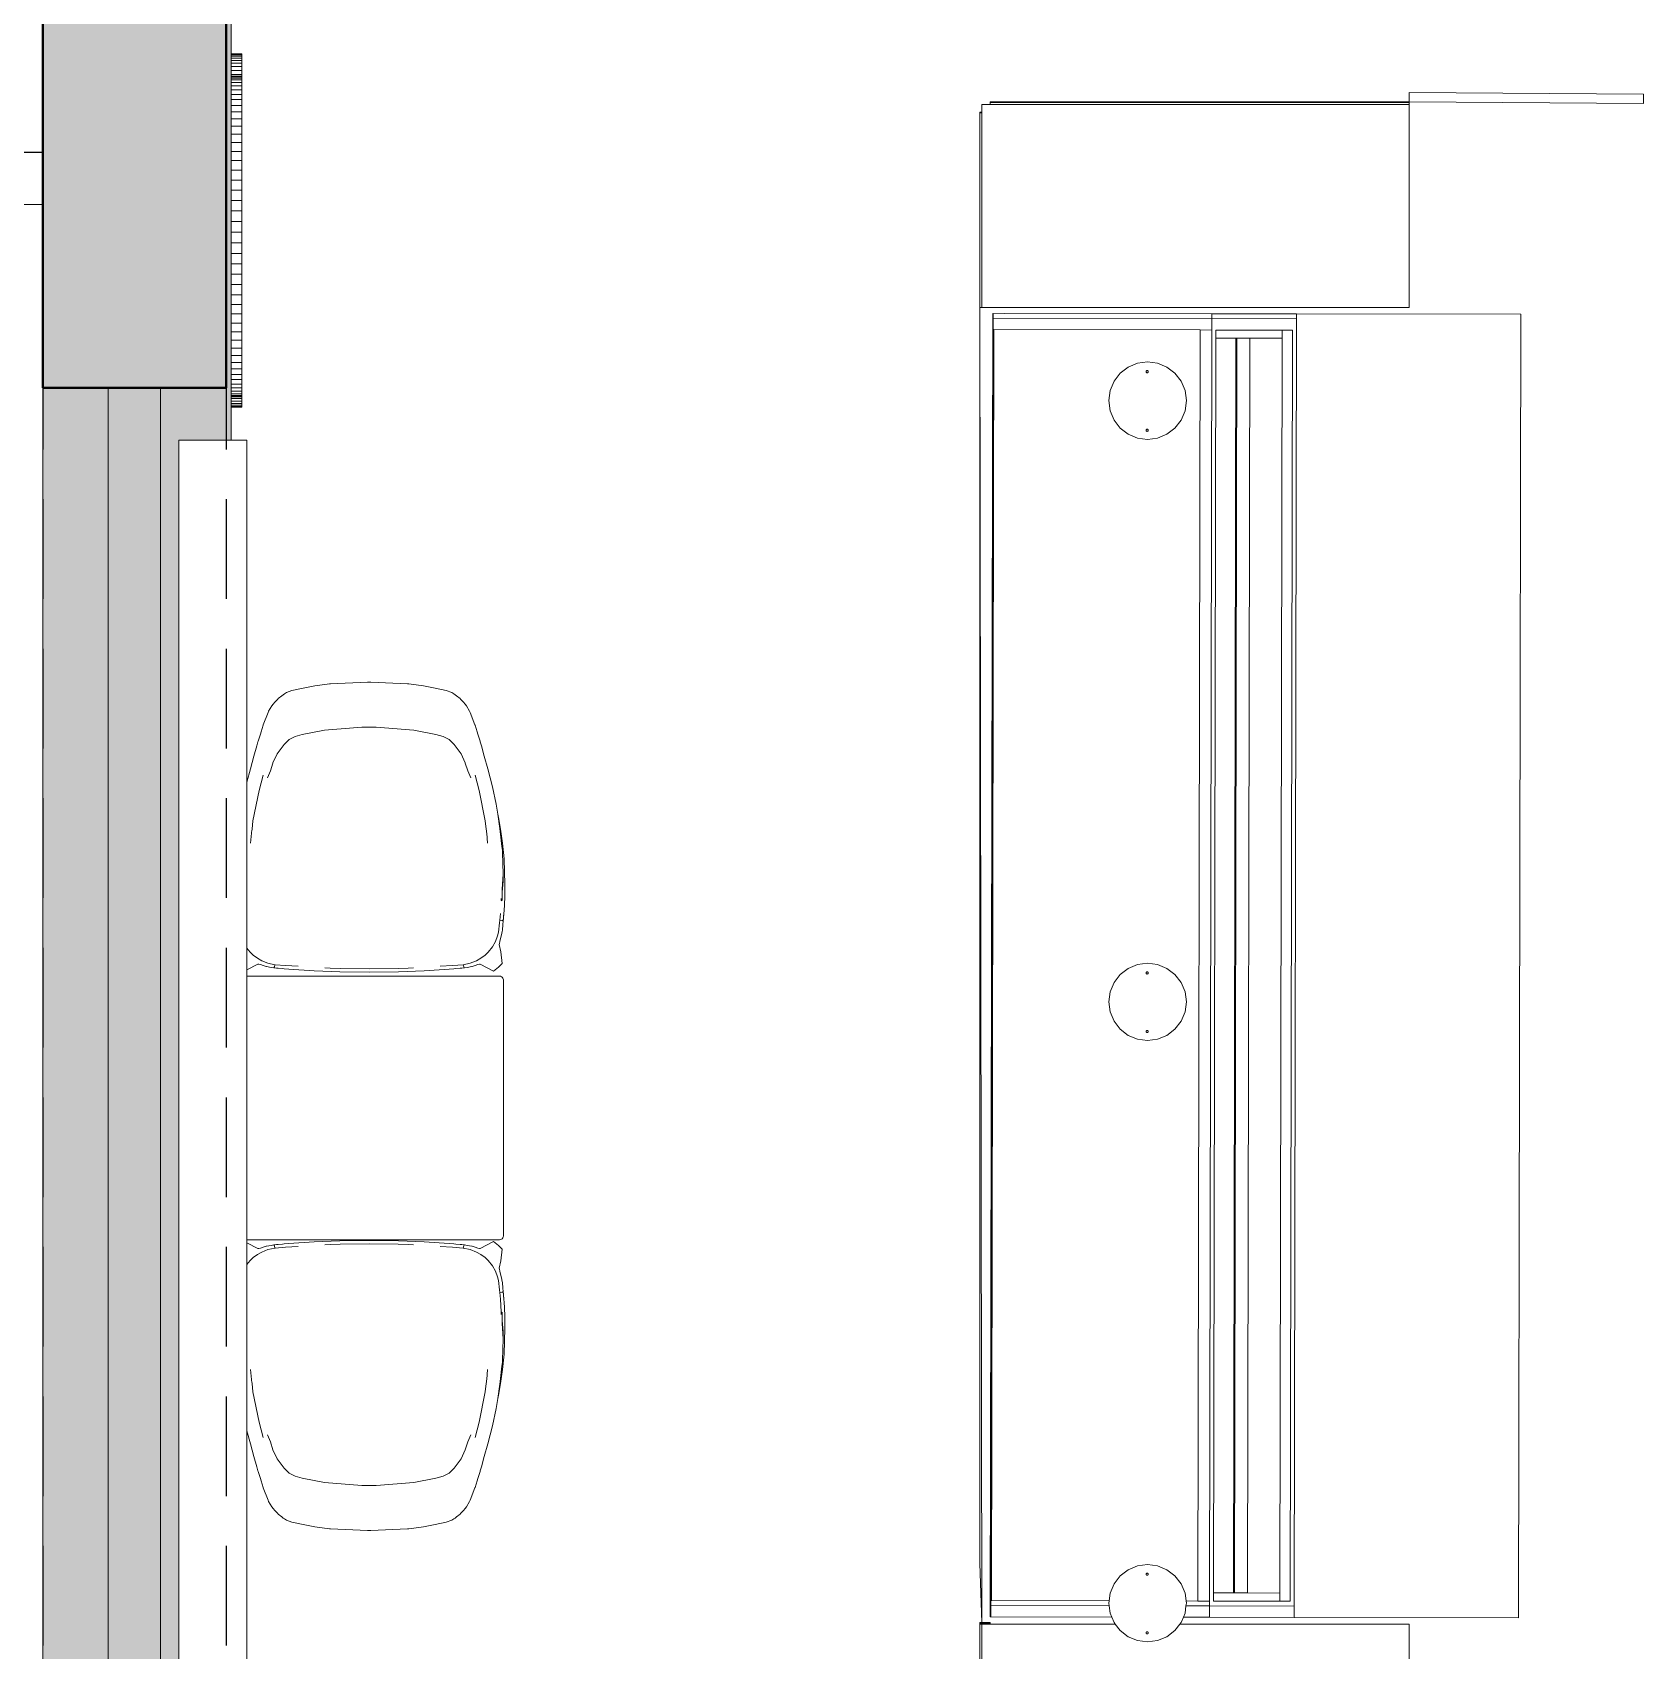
# Model space of a CAD drawing. Header units: millimetres. Extents: x 567392 to 582402, y 4512800 to 4518063.
# Drawn here: x 575201.7 to 575509.5, y 4513585.2 to 4513894.4 of the extents above; entities that cross this region are included whole.
import ezdxf

# ---------------------------------------------------------------- set-up
doc = ezdxf.new("R2010")
doc.units = ezdxf.units.MM
doc.linetypes.add('DASHED2', pattern=[9.525, 6.35, -3.175])
for name, color, linetype, lineweight in [('1A_GOR_04', 163, 'Continuous', 9), ('A-STRC-01', 2, 'Continuous', 40), ('a_8', 8, 'Continuous', 0)]:
    doc.layers.add(name, color=color, linetype=linetype, lineweight=lineweight)
doc.layers.add('a_p1_d', color=1, linetype='DASHED2')
doc.layers.add('seramik', color=251, linetype='Continuous')

# ---------------------------------------------------------------- blocks, each defined once
blk = doc.blocks.new('A$C4A613EE6')
h = blk.add_hatch(color=256)
h.dxf.hatch_style = 1
h.paths.add_polyline_path([(2860, -4210), (12300, -4210), (12300, -3850), (12000, -3850), (12000, -3950), (7000, -3950), (7000, -3850), (6180, -3850), (6180, -4150), (2860, -4150)])
for p, q in [((6339, -1151.9), (6335.6, -1599.9)), ((6357, -1152.1), (6339, -1151.9)), ((6357, -1152.1), (6353.6, -1600)), ((6759.6, -1386.5), (6758.8, -1815.1)), ((9250.7, -1391.1), (6759.6, -1386.5)), ((9249.9, -1819.7), (9250.7, -1391.1)), ((6353.6, -1600), (6335.6, -1599.9)), ((6353.6, -2400), (6353.6, -1600)), ((6353.9, -1600), (6353.6, -1600)), ((6353.9, -2400), (6353.9, -1600)), ((6354.2, -1600), (6353.9, -1600)), ((6354.2, -2400), (6354.2, -1600)), ((6354.5, -1600), (6354.2, -1600)), ((6354.5, -2400), (6354.5, -1600)), ((6354.7, -1600), (6354.5, -1600)), ((6354.7, -2400), (6354.7, -1600)), ((6358.7, -1600), (6354.7, -1600)), ((6358.7, -2400), (6358.7, -1600)), ((6746.7, -1600), (6358.7, -1600)), ((6746.7, -1600), (6746.7, -2416.1)), ((9262.7, -1600), (9262.7, -2037.7)), ((11554.7, -1600), (9262.7, -1600)), ((6758.5, -1976.9), (6758.8, -1815.1)), ((6758.8, -1815.1), (6768.2, -1815.1)), ((6767.9, -1976.9), (6768.2, -1815.1)), ((6768.2, -1815.1), (9228.2, -1819.6)), ((6789.9, -1822.7), (9218.8, -1827.2)), ((6789.9, -1822.7), (6789.9, -1842.2)), ((9227.9, -1981.5), (9228.2, -1819.6)), ((9228.2, -1819.6), (9249.9, -1819.7)), ((9249.6, -1981.5), (9249.9, -1819.7)), ((6757.8, -2372.2), (6758.8, -1837.5)), ((6789.7, -1969.4), (6789.9, -1842.2)), ((6789.9, -1842.2), (6805.5, -1842.2)), ((6805.4, -1904.4), (6805.5, -1842.2)), ((6805.5, -1842.2), (9203.2, -1846.6)), ((9203.2, -1846.6), (9203.1, -1908.9)), ((9203.2, -1846.6), (9218.8, -1846.6)), ((9218.8, -1846.6), (9218.5, -1973.9)), ((9218.8, -1827.2), (9218.8, -1846.6)), ((6805.3, -1928.8), (6805.4, -1904.4)), ((6805.4, -1904.4), (9203.1, -1908.9)), ((9203.1, -1908.9), (9203.1, -1933.3)), ((6805.3, -1931), (6805.2, -1969.4)), ((6805.3, -1928.8), (6805.3, -1931)), ((9203.1, -1933.3), (6805.3, -1928.8)), ((9203.1, -1935.4), (6805.3, -1931)), ((9203, -1973.9), (9203.1, -1935.4)), ((9203.1, -1933.3), (9203.1, -1935.4)), ((6757.8, -2394.5), (6758.5, -1976.9)), ((6758.5, -1976.9), (6767.9, -1976.9)), ((6767.1, -2394.5), (6767.9, -1976.9)), ((6767.9, -1976.9), (6789.7, -1977)), ((6789.7, -1977), (6789.6, -1998.8)), ((6805.2, -1969.4), (6789.7, -1969.4)), ((6789.7, -1977), (9218.5, -1981.5)), ((9203, -1973.9), (6805.2, -1969.4)), ((9218.5, -1973.9), (9203, -1973.9)), ((6789.6, -1998.8), (6788.9, -2393.2)), ((9218.5, -2003.3), (6789.6, -1998.8)), ((9218.5, -2003.3), (9218.4, -2026.1)), ((9218.5, -1981.5), (9218.5, -2003.3)), ((9218.5, -1981.5), (9227.9, -1981.5)), ((9227.9, -1981.5), (9227.8, -2026.2)), ((9227.9, -1981.5), (9249.6, -1981.5)), ((9249.6, -2031.2), (9249.6, -1981.5)), ((6887.6, -2035.4), (6872.3, -2047.2)), ((6905.5, -2028), (6887.6, -2035.4)), ((6924.6, -2025.5), (6905.5, -2028)), ((6943.8, -2028), (6924.6, -2025.5)), ((6961.6, -2035.4), (6943.8, -2028)), ((6977, -2047.2), (6961.6, -2035.4)), ((8036.6, -2035.4), (8021.3, -2047.2)), ((8054.5, -2028), (8036.6, -2035.4)), ((8073.6, -2025.5), (8054.5, -2028)), ((8092.8, -2028), (8073.6, -2025.5)), ((8110.6, -2035.4), (8092.8, -2028)), ((8126, -2047.2), (8110.6, -2035.4)), ((9185.6, -2035.4), (9170.3, -2047.2)), ((9203.5, -2028), (9185.6, -2035.4)), ((9218.4, -2026.1), (9203.5, -2028)), ((9222.6, -2025.5), (9218.4, -2026.1)), ((9227.8, -2026.2), (9222.6, -2025.5)), ((9241.8, -2028), (9227.8, -2026.2)), ((9249.6, -2031.2), (9241.8, -2028)), ((9259.6, -2035.4), (9249.6, -2031.2)), ((9262.7, -2037.7), (9259.6, -2035.4)), ((9275, -2047.2), (9262.7, -2037.7)), ((6860.6, -2062.5), (6853.2, -2080.4)), ((6872.3, -2047.2), (6860.6, -2062.5)), ((6988.7, -2062.5), (6977, -2047.2)), ((6996.1, -2080.4), (6988.7, -2062.5)), ((8009.6, -2062.5), (8002.2, -2080.4)), ((8021.3, -2047.2), (8009.6, -2062.5)), ((8137.7, -2062.5), (8126, -2047.2)), ((8145.1, -2080.4), (8137.7, -2062.5)), ((9158.6, -2062.5), (9151.2, -2080.4)), ((9170.3, -2047.2), (9158.6, -2062.5)), ((9286.7, -2062.5), (9275, -2047.2)), ((9294.1, -2080.4), (9286.7, -2062.5)), ((6853.2, -2080.4), (6850.6, -2099.5)), ((6850.6, -2099.5), (6853.2, -2118.7)), ((6867.3, -2099.8), (6867.5, -2099.3)), ((6867.3, -2100.3), (6867.3, -2099.8)), ((6867.3, -2100.8), (6867.3, -2100.3)), ((6867.5, -2101.3), (6867.3, -2100.8)), ((6867.5, -2099.3), (6867.9, -2098.9)), ((6867.9, -2101.7), (6867.5, -2101.3)), ((6867.9, -2098.9), (6868.3, -2098.6)), ((6868.3, -2102), (6867.9, -2101.7)), ((6868.3, -2098.6), (6868.7, -2098.4)), ((6868.7, -2102.2), (6868.3, -2102)), ((6868.7, -2098.4), (6869.3, -2098.3)), ((6869.3, -2102.3), (6868.7, -2102.2)), ((6869.3, -2098.3), (6869.8, -2098.4)), ((6869.8, -2102.2), (6869.3, -2102.3)), ((6869.8, -2098.4), (6870.3, -2098.6)), ((6870.3, -2102), (6869.8, -2102.2)), ((6870.3, -2098.6), (6870.7, -2098.9)), ((6870.7, -2101.7), (6870.3, -2102)), ((6870.7, -2098.9), (6871, -2099.3)), ((6871, -2101.3), (6870.7, -2101.7)), ((6871, -2099.3), (6871.2, -2099.8)), ((6871.2, -2100.8), (6871, -2101.3)), ((6871.2, -2099.8), (6871.3, -2100.3)), ((6871.3, -2100.3), (6871.2, -2100.8)), ((6979.3, -2099.8), (6979.5, -2099.3)), ((6979.3, -2100.3), (6979.3, -2099.8)), ((6979.3, -2100.8), (6979.3, -2100.3)), ((6979.5, -2101.3), (6979.3, -2100.8)), ((6979.5, -2099.3), (6979.9, -2098.9)), ((6979.9, -2101.7), (6979.5, -2101.3)), ((6979.9, -2098.9), (6980.3, -2098.6)), ((6980.3, -2102), (6979.9, -2101.7)), ((6980.3, -2098.6), (6980.7, -2098.4)), ((6980.7, -2102.2), (6980.3, -2102)), ((6980.7, -2098.4), (6981.3, -2098.3)), ((6981.3, -2102.3), (6980.7, -2102.2)), ((6981.3, -2098.3), (6981.8, -2098.4)), ((6981.8, -2102.2), (6981.3, -2102.3)), ((6981.8, -2098.4), (6982.3, -2098.6)), ((6982.3, -2102), (6981.8, -2102.2)), ((6982.3, -2098.6), (6982.7, -2098.9)), ((6982.7, -2101.7), (6982.3, -2102)), ((6982.7, -2098.9), (6983, -2099.3)), ((6983, -2101.3), (6982.7, -2101.7)), ((6983, -2099.3), (6983.2, -2099.8)), ((6983.2, -2100.8), (6983, -2101.3)), ((6983.2, -2099.8), (6983.3, -2100.3)), ((6983.3, -2100.3), (6983.2, -2100.8)), ((6998.6, -2099.5), (6996.1, -2080.4)), ((6996.1, -2118.7), (6998.6, -2099.5)), ((8002.2, -2080.4), (7999.6, -2099.5)), ((7999.6, -2099.5), (8002.2, -2118.7)), ((8016.3, -2099.8), (8016.5, -2099.3)), ((8016.3, -2100.3), (8016.3, -2099.8)), ((8016.3, -2100.8), (8016.3, -2100.3)), ((8016.5, -2101.3), (8016.3, -2100.8)), ((8016.5, -2099.3), (8016.9, -2098.9)), ((8016.9, -2101.7), (8016.5, -2101.3)), ((8016.9, -2098.9), (8017.3, -2098.6)), ((8017.3, -2102), (8016.9, -2101.7)), ((8017.3, -2098.6), (8017.7, -2098.4)), ((8017.7, -2102.2), (8017.3, -2102)), ((8017.7, -2098.4), (8018.3, -2098.3)), ((8018.3, -2102.3), (8017.7, -2102.2)), ((8018.3, -2098.3), (8018.8, -2098.4)), ((8018.8, -2102.2), (8018.3, -2102.3)), ((8018.8, -2098.4), (8019.3, -2098.6)), ((8019.3, -2102), (8018.8, -2102.2)), ((8019.3, -2098.6), (8019.7, -2098.9)), ((8019.7, -2101.7), (8019.3, -2102)), ((8019.7, -2098.9), (8020, -2099.3)), ((8020, -2101.3), (8019.7, -2101.7)), ((8020, -2099.3), (8020.2, -2099.8)), ((8020.2, -2100.8), (8020, -2101.3)), ((8020.2, -2099.8), (8020.3, -2100.3)), ((8020.3, -2100.3), (8020.2, -2100.8)), ((8128.3, -2099.8), (8128.5, -2099.3)), ((8128.3, -2100.3), (8128.3, -2099.8)), ((8128.3, -2100.8), (8128.3, -2100.3)), ((8128.5, -2101.3), (8128.3, -2100.8)), ((8128.5, -2099.3), (8128.9, -2098.9)), ((8128.9, -2101.7), (8128.5, -2101.3)), ((8128.9, -2098.9), (8129.3, -2098.6)), ((8129.3, -2102), (8128.9, -2101.7)), ((8129.3, -2098.6), (8129.7, -2098.4)), ((8129.7, -2102.2), (8129.3, -2102)), ((8129.7, -2098.4), (8130.3, -2098.3)), ((8130.3, -2102.3), (8129.7, -2102.2)), ((8130.3, -2098.3), (8130.8, -2098.4)), ((8130.8, -2102.2), (8130.3, -2102.3)), ((8130.8, -2098.4), (8131.3, -2098.6)), ((8131.3, -2102), (8130.8, -2102.2)), ((8131.3, -2098.6), (8131.7, -2098.9)), ((8131.7, -2101.7), (8131.3, -2102)), ((8131.7, -2098.9), (8132, -2099.3)), ((8132, -2101.3), (8131.7, -2101.7)), ((8132, -2099.3), (8132.2, -2099.8)), ((8132.2, -2100.8), (8132, -2101.3)), ((8132.2, -2099.8), (8132.3, -2100.3)), ((8132.3, -2100.3), (8132.2, -2100.8)), ((8147.6, -2099.5), (8145.1, -2080.4)), ((8145.1, -2118.7), (8147.6, -2099.5)), ((9151.2, -2080.4), (9148.6, -2099.5)), ((9148.6, -2099.5), (9151.2, -2118.7)), ((9165.3, -2099.8), (9165.5, -2099.3)), ((9165.3, -2100.3), (9165.3, -2099.8)), ((9165.3, -2100.8), (9165.3, -2100.3)), ((9165.5, -2101.3), (9165.3, -2100.8)), ((9165.5, -2099.3), (9165.9, -2098.9)), ((9165.9, -2101.7), (9165.5, -2101.3)), ((9165.9, -2098.9), (9166.3, -2098.6)), ((9166.3, -2102), (9165.9, -2101.7)), ((9166.3, -2098.6), (9166.7, -2098.4)), ((9166.7, -2102.2), (9166.3, -2102)), ((9166.7, -2098.4), (9167.3, -2098.3)), ((9167.3, -2102.3), (9166.7, -2102.2)), ((9167.3, -2098.3), (9167.8, -2098.4)), ((9167.8, -2102.2), (9167.3, -2102.3)), ((9167.8, -2098.4), (9168.3, -2098.6)), ((9168.3, -2102), (9167.8, -2102.2)), ((9168.3, -2098.6), (9168.7, -2098.9)), ((9168.7, -2101.7), (9168.3, -2102)), ((9168.7, -2098.9), (9169, -2099.3)), ((9169, -2101.3), (9168.7, -2101.7)), ((9169, -2099.3), (9169.2, -2099.8)), ((9169.2, -2100.8), (9169, -2101.3)), ((9169.2, -2099.8), (9169.3, -2100.3)), ((9169.3, -2100.3), (9169.2, -2100.8)), ((9277.3, -2099.8), (9277.5, -2099.3)), ((9277.3, -2100.3), (9277.3, -2099.8)), ((9277.3, -2100.8), (9277.3, -2100.3)), ((9277.5, -2101.3), (9277.3, -2100.8)), ((9277.5, -2099.3), (9277.9, -2098.9)), ((9277.9, -2101.7), (9277.5, -2101.3)), ((9277.9, -2098.9), (9278.3, -2098.6)), ((9278.3, -2102), (9277.9, -2101.7)), ((9278.3, -2098.6), (9278.7, -2098.4)), ((9278.7, -2102.2), (9278.3, -2102)), ((9278.7, -2098.4), (9279.3, -2098.3)), ((9279.3, -2102.3), (9278.7, -2102.2)), ((9279.3, -2098.3), (9279.8, -2098.4)), ((9279.8, -2102.2), (9279.3, -2102.3)), ((9279.8, -2098.4), (9280.3, -2098.6)), ((9280.3, -2102), (9279.8, -2102.2)), ((9280.3, -2098.6), (9280.7, -2098.9)), ((9280.7, -2101.7), (9280.3, -2102)), ((9280.7, -2098.9), (9281, -2099.3)), ((9281, -2101.3), (9280.7, -2101.7)), ((9281, -2099.3), (9281.2, -2099.8)), ((9281.2, -2100.8), (9281, -2101.3)), ((9281.2, -2099.8), (9281.3, -2100.3)), ((9281.3, -2100.3), (9281.2, -2100.8)), ((9296.6, -2099.5), (9294.1, -2080.4)), ((9294.1, -2118.7), (9296.6, -2099.5)), ((6853.2, -2118.7), (6860.6, -2136.5)), ((6988.7, -2136.5), (6996.1, -2118.7)), ((8002.2, -2118.7), (8009.6, -2136.5)), ((8137.7, -2136.5), (8145.1, -2118.7)), ((9151.2, -2118.7), (9158.6, -2136.5)), ((9286.7, -2136.5), (9294.1, -2118.7)), ((6860.6, -2136.5), (6872.3, -2151.8)), ((6872.3, -2151.8), (6887.6, -2163.6)), ((6887.6, -2163.6), (6905.5, -2171)), ((6943.8, -2171), (6961.6, -2163.6)), ((6961.6, -2163.6), (6977, -2151.8)), ((6977, -2151.8), (6988.7, -2136.5)), ((8009.6, -2136.5), (8021.3, -2151.8)), ((8021.3, -2151.8), (8036.6, -2163.6)), ((8036.6, -2163.6), (8054.5, -2171)), ((8092.8, -2171), (8110.6, -2163.6)), ((8110.6, -2163.6), (8126, -2151.8)), ((8126, -2151.8), (8137.7, -2136.5)), ((9158.6, -2136.5), (9170.3, -2151.8)), ((9170.3, -2151.8), (9185.6, -2163.6)), ((9185.6, -2163.6), (9203.5, -2171)), ((9249.3, -2167.9), (9259.6, -2163.6)), ((9259.6, -2163.6), (9262.7, -2161.3)), ((9262.7, -2161.3), (9275, -2151.8)), ((9262.7, -2161.3), (9262.7, -2400)), ((9275, -2151.8), (9286.7, -2136.5)), ((6905.5, -2171), (6924.6, -2173.5)), ((6924.6, -2173.5), (6943.8, -2171)), ((8054.5, -2171), (8073.6, -2173.5)), ((8073.6, -2173.5), (8092.8, -2171)), ((9203.5, -2171), (9218.2, -2172.9)), ((9218.2, -2172.9), (9217.8, -2397.7)), ((9218.2, -2172.9), (9222.6, -2173.5)), ((9222.6, -2173.5), (9227.5, -2172.9)), ((9227.1, -2399.1), (9227.5, -2172.9)), ((9227.5, -2172.9), (9241.8, -2171)), ((9241.8, -2171), (9249.3, -2167.9)), ((9249.3, -2167.9), (9248.9, -2399.1)), ((6353.9, -2400), (6353.6, -2400)), ((6354.2, -2400), (6353.9, -2400)), ((6354.5, -2400), (6354.2, -2400)), ((6354.7, -2400), (6354.5, -2400)), ((6358.7, -2400), (6354.7, -2400)), ((6358.7, -2400), (6358.7, -2416.1)), ((6757.8, -2394.5), (6757.8, -2395.4)), ((6757.8, -2394.5), (6767.1, -2394.5)), ((6757.8, -2395.4), (9248.9, -2400)), ((6767.1, -2394.5), (6788.9, -2394.6)), ((9217.8, -2397.7), (6788.9, -2393.2)), ((6788.9, -2393.2), (6788.9, -2394.6)), ((6788.9, -2394.6), (9217.8, -2399.1)), ((9217.8, -2397.7), (9217.8, -2399.1)), ((9217.8, -2399.1), (9227.1, -2399.1)), ((9227.1, -2399.1), (9248.9, -2399.1)), ((9248.9, -2400), (9248.9, -2399.1)), ((9259.7, -2400), (9259.7, -2416.1)), ((9260.5, -2400), (9259.7, -2400)), ((9260.5, -2400), (9260.5, -2416.1)), ((9261.2, -2400), (9260.5, -2400)), ((9261.2, -2400), (9261.2, -2416.1)), ((9261.9, -2400), (9261.2, -2400)), ((9262.7, -2400), (9261.9, -2400)), ((9261.9, -2400), (9261.9, -2416.1)), ((9262.7, -2400), (9262.7, -2416.1)), ((6358.7, -2416.1), (6373.6, -2416.1)), ((6373.6, -2416.1), (6373.6, -2420)), ((6373.6, -2416.1), (6373.9, -2416.1)), ((6373.9, -2420), (6373.6, -2420)), ((6373.9, -2416.1), (6373.9, -2420)), ((6373.9, -2416.1), (6374.2, -2416.1)), ((6374.2, -2420), (6373.9, -2420)), ((6374.2, -2416.1), (6374.2, -2420)), ((6374.2, -2416.1), (6374.5, -2416.1)), ((6374.5, -2420), (6374.2, -2420)), ((6374.5, -2416.1), (6374.5, -2420)), ((6374.5, -2416.1), (6374.7, -2416.1)), ((6374.7, -2420), (6374.5, -2420)), ((6374.7, -2416.1), (6374.7, -2420)), ((6374.7, -2416.1), (6746.7, -2416.1)), ((6746.7, -2420), (6374.7, -2420)), ((6746.7, -2420), (9259.7, -2416.1)), ((6746.7, -2416.1), (6746.7, -2420)), ((9146.7, -2420), (6746.7, -2420)), ((9259.7, -2416.2), (9146.7, -2420)), ((9260.5, -2416.1), (9259.7, -2416.1)), ((9259.7, -2416.2), (9260.5, -2416.1)), ((9259.7, -2416.2), (9259.7, -2420)), ((9260.5, -2420), (9259.7, -2420)), ((9260.5, -2416.1), (9260.5, -2420)), ((9261.2, -2416.1), (9260.5, -2416.1)), ((9260.5, -2416.1), (9261.2, -2416.1)), ((9261.2, -2420), (9260.5, -2420)), ((9261.2, -2416.1), (9261.2, -2420)), ((9261.9, -2416.1), (9261.2, -2416.1)), ((9261.2, -2416.1), (9261.9, -2416.1)), ((9261.9, -2420), (9261.2, -2420)), ((9261.9, -2416.1), (9261.9, -2420)), ((9262.7, -2416.1), (9261.9, -2416.1)), ((9262.7, -2420), (9261.9, -2420)), ((9262.7, -2416.1), (11686, -2416.1)), ((9262.7, -2416.1), (9262.7, -2420)), ((9262.7, -2420), (11686, -2420)), ((7742.1, -3336.9), (7715.1, -3341)), ((7724.4, -3339.1), (7715.1, -3341)), ((7743.6, -3335.7), (7724.4, -3339.1)), ((7747.7, -3336.2), (7742.1, -3336.9)), ((7770.4, -3331.9), (7743.6, -3335.7)), ((7758.7, -3334.9), (7747.7, -3336.2)), ((7770.7, -3333.6), (7758.7, -3334.9)), ((7799.9, -3329), (7770.4, -3331.9)), ((7776.7, -3332.9), (7770.7, -3333.6)), ((7784.2, -3332.2), (7776.7, -3332.9)), ((7784.2, -3332.2), (7788, -3331.9)), ((7788, -3331.9), (7829.2, -3330.8)), ((7849.1, -3327.3), (7799.9, -3329)), ((7829.2, -3330.8), (7858.3, -3332.3)), ((7829.2, -3330.8), (7842.8, -3330.8)), ((7864.1, -3332.3), (7842.8, -3330.8)), ((7873.7, -3327.6), (7849.1, -3327.3)), ((7858.3, -3332.3), (7879.5, -3332.6)), ((7879.5, -3332.6), (7864.1, -3332.3)), ((7900.4, -3329), (7873.7, -3327.6)), ((7875.7, -3334.4), (7879.6, -3334.5)), ((7880.6, -3334.5), (7879.5, -3332.6)), ((7879.6, -3334.5), (7879.8, -3334.5)), ((7903.1, -3329.2), (7900.4, -3329)), ((7903.1, -3329.2), (7914.1, -3330.1)), ((7919.1, -3330.6), (7903.1, -3329.2)), ((7917.5, -3337), (7904.9, -3335.8)), ((7914.1, -3330.1), (7919.2, -3330.5)), ((7918.1, -3332.3), (7917.5, -3337)), ((7922.4, -3337.4), (7917.5, -3337)), ((7919.1, -3330.6), (7918.1, -3332.3)), ((7919.2, -3330.5), (7925.7, -3331.2)), ((7940.4, -3339.6), (7922.4, -3337.4)), ((7925.7, -3331.2), (7936.5, -3332.2)), ((7936.5, -3332.2), (7938.8, -3332.4)), ((7938.8, -3332.4), (7945.7, -3333.5)), ((7947.2, -3341.2), (7940.4, -3339.6)), ((7945.7, -3333.5), (7945.7, -3333.6)), ((7945.7, -3333.6), (7952.7, -3335.6)), ((7952.7, -3335.6), (7958.1, -3337)), ((7962, -3337.8), (7958.1, -3337)), ((7964, -3338), (7962, -3337.8)), ((7978, -3335.3), (7964, -3338)), ((8000.4, -3332.6), (7978, -3335.3)), ((8007.4, -3339.6), (8000.4, -3332.6)), ((8014.7, -3348.9), (8007.4, -3339.6)), ((8024.4, -3337.3), (8024.7, -3335.5)), ((8024.4, -3337.3), (8024.4, -3820)), ((8024.7, -3335.5), (8025.4, -3333.8)), ((8025.4, -3333.8), (8026.5, -3332.3)), ((8026.5, -3332.3), (8028, -3331.2)), ((8028, -3331.2), (8029.8, -3330.4)), ((8029.8, -3330.4), (8031.6, -3330.2)), ((8521, -3330.2), (8031.6, -3330.2)), ((8522.8, -3330.4), (8521, -3330.2)), ((8524.6, -3331.2), (8522.8, -3330.4)), ((8526.1, -3332.3), (8524.6, -3331.2)), ((8527.2, -3333.8), (8526.1, -3332.3)), ((8527.9, -3335.5), (8527.2, -3333.8)), ((8528.2, -3337.3), (8527.9, -3335.5)), ((8528.2, -3820), (8528.2, -3337.3)), ((8539, -3339.6), (8531.7, -3348.9)), ((8545.9, -3332.6), (8539, -3339.6)), ((8568.4, -3335.3), (8545.9, -3332.6)), ((8582.4, -3338), (8568.4, -3335.3)), ((8584.4, -3337.8), (8582.4, -3338)), ((8588.2, -3337), (8584.4, -3337.8)), ((8588.2, -3337), (8593.7, -3335.6)), ((8593.7, -3335.6), (8600.6, -3333.6)), ((8599.1, -3341.2), (8606, -3339.6)), ((8600.6, -3333.6), (8600.7, -3333.5)), ((8600.7, -3333.5), (8607.6, -3332.4)), ((8606, -3339.6), (8623.9, -3337.4)), ((8607.6, -3332.4), (8609.8, -3332.2)), ((8609.8, -3332.2), (8620.7, -3331.2)), ((8620.7, -3331.2), (8627.2, -3330.5)), ((8623.9, -3337.4), (8628.9, -3337)), ((8627.2, -3330.5), (8632.2, -3330.1)), ((8627.3, -3330.6), (8642.4, -3329.3)), ((8628.3, -3332.3), (8627.3, -3330.6)), ((8628.9, -3337), (8628.3, -3332.3)), ((8628.9, -3337), (8641.4, -3335.8)), ((8632.2, -3330.1), (8642.4, -3329.3)), ((8641.4, -3335.8), (8665.8, -3334.5)), ((8642.4, -3329.3), (8643.3, -3329.2)), ((8646, -3329), (8643.3, -3329.2)), ((8672.6, -3327.6), (8646, -3329)), ((8665.8, -3334.5), (8666.9, -3332.6)), ((8666.5, -3334.5), (8666.8, -3334.5)), ((8666.8, -3334.5), (8670.7, -3334.4)), ((8682.3, -3332.3), (8666.9, -3332.6)), ((8666.9, -3332.6), (8688, -3332.3)), ((8697.3, -3327.3), (8672.6, -3327.6)), ((8703.5, -3330.8), (8682.3, -3332.3)), ((8688, -3332.3), (8717.2, -3330.8)), ((8746.5, -3329), (8697.3, -3327.3)), ((8703.5, -3330.8), (8717.2, -3330.8)), ((8717.2, -3330.8), (8758.4, -3331.9)), ((8775.9, -3331.9), (8746.5, -3329)), ((8758.4, -3331.9), (8762.2, -3332.2)), ((8769.7, -3332.9), (8762.2, -3332.2)), ((8775.7, -3333.6), (8769.7, -3332.9)), ((8787.7, -3334.9), (8775.7, -3333.6)), ((8802.8, -3335.7), (8775.9, -3331.9)), ((8798.7, -3336.2), (8787.7, -3334.9)), ((8804.3, -3336.9), (8798.7, -3336.2)), ((8822, -3339.1), (8802.8, -3335.7)), ((8831.3, -3341), (8804.3, -3336.9)), ((8831.3, -3341), (8822, -3339.1)), ((7604.2, -3366.6), (7584.4, -3372.1)), ((7628.5, -3360.1), (7604.2, -3366.6)), ((7662.4, -3350.9), (7628.5, -3360.1)), ((7695.8, -3344), (7662.4, -3350.9)), ((7669.9, -3376.4), (7727.6, -3364.8)), ((7715.1, -3341), (7695.8, -3344)), ((7727.6, -3364.8), (7743.4, -3362.9)), ((7743.4, -3362.9), (7746.8, -3362.5)), ((7746.8, -3362.5), (7749.1, -3362.2)), ((7749.1, -3362.2), (7751, -3362.1)), ((7751, -3362.1), (7770.2, -3360.4)), ((7958.4, -3345.4), (7947.2, -3341.2)), ((7968.4, -3351), (7958.4, -3345.4)), ((7978.6, -3359.3), (7968.4, -3351)), ((7984.2, -3365.2), (7978.6, -3359.3)), ((7990.1, -3373.3), (7984.2, -3365.2)), ((8001.5, -3374.3), (8014.7, -3348.9)), ((8531.7, -3348.9), (8544.9, -3374.3)), ((8556.3, -3373.3), (8562.2, -3365.2)), ((8562.2, -3365.2), (8567.8, -3359.3)), ((8567.8, -3359.3), (8578, -3351)), ((8578, -3351), (8587.9, -3345.4)), ((8587.9, -3345.4), (8599.1, -3341.2)), ((8776.1, -3360.4), (8795.4, -3362.1)), ((8795.4, -3362.1), (8797.3, -3362.2)), ((8797.3, -3362.2), (8799.5, -3362.5)), ((8799.5, -3362.5), (8803, -3362.9)), ((8803, -3362.9), (8818.7, -3364.8)), ((8876.5, -3376.4), (8818.7, -3364.8)), ((8850.6, -3344), (8831.3, -3341)), ((8883.9, -3350.9), (8850.6, -3344)), ((8917.9, -3360.2), (8883.9, -3350.9)), ((8942.2, -3366.6), (8917.9, -3360.2)), ((8962, -3372.1), (8942.2, -3366.6)), ((7508, -3400.9), (7504.4, -3403.3)), ((7517.9, -3394.7), (7508, -3400.9)), ((7520.7, -3393.6), (7517.9, -3394.7)), ((7544.3, -3384.5), (7520.7, -3393.6)), ((7545, -3384.2), (7544.3, -3384.5)), ((7557.4, -3380.5), (7545, -3384.2)), ((7561.9, -3379.2), (7557.4, -3380.5)), ((7567.9, -3377.2), (7561.9, -3379.2)), ((7575.4, -3374.7), (7567.9, -3377.2)), ((7576.6, -3374.3), (7575.4, -3374.7)), ((7584.4, -3372.1), (7576.6, -3374.3)), ((7631.8, -3398.4), (7617.1, -3403)), ((7645.2, -3392.5), (7631.8, -3398.4)), ((7669.9, -3376.4), (7640.2, -3384)), ((7994.8, -3381.6), (7990.1, -3373.3)), ((7999.5, -3393.5), (7994.8, -3381.6)), ((8002.5, -3406.9), (7999.5, -3393.5)), ((8001.5, -3375.9), (8001.5, -3374.3)), ((8002.3, -3379.2), (8001.5, -3375.9)), ((8002.3, -3379.2), (8003.8, -3384.2)), ((8003.8, -3384.2), (8005.8, -3390.1)), ((8005.8, -3390.1), (8005.9, -3390.7)), ((8005.9, -3390.7), (8007.6, -3399.4)), ((8007.6, -3399.4), (8008.6, -3404.6)), ((8537.7, -3404.6), (8538.8, -3399.4)), ((8538.8, -3399.4), (8540.4, -3390.7)), ((8540.4, -3390.7), (8540.6, -3390.1)), ((8540.6, -3390.1), (8542.6, -3384.2)), ((8542.6, -3384.2), (8544.1, -3379.2)), ((8543.9, -3406.9), (8546.9, -3393.5)), ((8544.8, -3375.9), (8544.1, -3379.2)), ((8544.9, -3374.3), (8544.8, -3375.9)), ((8546.9, -3393.5), (8551.6, -3381.6)), ((8551.6, -3381.6), (8556.3, -3373.3)), ((8906.1, -3384), (8876.5, -3376.4)), ((8914.6, -3398.4), (8901.2, -3392.5)), ((8929.3, -3403), (8914.6, -3398.4)), ((8969.7, -3374.3), (8962, -3372.1)), ((8971, -3374.7), (8969.7, -3374.3)), ((8978.5, -3377.2), (8971, -3374.7)), ((8984.5, -3379.2), (8978.5, -3377.2)), ((8989, -3380.5), (8984.5, -3379.2)), ((9001.4, -3384.2), (8989, -3380.5)), ((9002, -3384.5), (9001.4, -3384.2)), ((9002, -3384.5), (9025.6, -3393.6)), ((9028.5, -3394.7), (9025.6, -3393.6)), ((9038.3, -3400.9), (9028.5, -3394.7)), ((9042, -3403.3), (9038.3, -3400.9)), ((7482.6, -3428.7), (7478.5, -3439.3)), ((7484.8, -3425.1), (7482.6, -3428.7)), ((7486.5, -3422.5), (7484.8, -3425.1)), ((7488.5, -3419.8), (7486.5, -3422.5)), ((7494, -3412.8), (7488.5, -3419.8)), ((7494.9, -3412), (7494, -3412.8)), ((7500.7, -3406.6), (7494.9, -3412)), ((7504.4, -3403.3), (7500.7, -3406.6)), ((7572.2, -3433.9), (7581.9, -3424.2)), ((7581.9, -3424.2), (7599.5, -3410.7)), ((7617, -3403), (7599.5, -3410.7)), ((7617.1, -3403), (7617, -3403)), ((8002.5, -3406.9), (8006.7, -3406)), ((8002.5, -3407), (8002.5, -3406.9)), ((8004.2, -3427.2), (8002.5, -3407)), ((8005.6, -3451.1), (8004.2, -3427.2)), ((8006.7, -3406), (8008.4, -3404.8)), ((8009.8, -3421.3), (8008.4, -3404.8)), ((8008.6, -3404.6), (8009, -3409.7)), ((8009, -3409.7), (8009.8, -3421.3)), ((8010.1, -3424.6), (8009.8, -3421.3)), ((8010.9, -3433.5), (8010.1, -3424.6)), ((8536.2, -3424.6), (8535.4, -3433.5)), ((8536.5, -3421.3), (8536.2, -3424.6)), ((8538, -3404.8), (8536.5, -3421.3)), ((8536.5, -3421.3), (8537.4, -3409.7)), ((8537.4, -3409.7), (8537.7, -3404.6)), ((8538, -3404.8), (8539.6, -3406)), ((8539.6, -3406), (8543.9, -3406.9)), ((8540.8, -3451), (8542.2, -3427.2)), ((8542.2, -3427.2), (8543.9, -3407)), ((8543.9, -3407), (8543.9, -3406.9)), ((8929.4, -3403), (8929.3, -3403)), ((8946.9, -3410.7), (8929.4, -3403)), ((8946.9, -3410.7), (8964.4, -3424.2)), ((8964.4, -3424.2), (8974.2, -3433.9)), ((9045.6, -3406.6), (9042, -3403.3)), ((9051.5, -3412), (9045.6, -3406.6)), ((9052.4, -3412.8), (9051.5, -3412)), ((9057.9, -3419.8), (9052.4, -3412.8)), ((9059.9, -3422.5), (9057.9, -3419.8)), ((9061.6, -3425.1), (9059.9, -3422.5)), ((9063.8, -3428.7), (9061.6, -3425.1)), ((9067.9, -3439.3), (9063.8, -3428.7)), ((7474.1, -3460.5), (7469.8, -3482.9)), ((7478.5, -3439.3), (7474.1, -3460.5)), ((7562.4, -3459), (7554.6, -3501.4)), ((7566.3, -3445.5), (7562.4, -3459)), ((7566.3, -3445.5), (7572.2, -3433.9)), ((8014.1, -3481.7), (8010.9, -3433.5)), ((8535.4, -3433.5), (8532.3, -3481.7)), ((8974.2, -3433.9), (8980.1, -3445.5)), ((8984, -3459), (8980.1, -3445.5)), ((8991.7, -3501.4), (8984, -3459)), ((9072.2, -3460.5), (9067.9, -3439.3)), ((9076.6, -3482.9), (9072.2, -3460.5)), ((7469.8, -3482.9), (7466, -3510.8)), ((8016.1, -3530.8), (8014.1, -3481.7)), ((8532.3, -3481.7), (8530.2, -3530.8)), ((9080.3, -3510.8), (9076.6, -3482.9)), ((7465.8, -3513.1), (7462.5, -3583.6)), ((7466, -3510.8), (7465.8, -3513.1)), ((7554.6, -3501.5), (7548.8, -3573)), ((7554.6, -3501.5), (7554.6, -3501.4)), ((8009, -3512.2), (8008.5, -3502.2)), ((8009.8, -3531.4), (8009, -3512.2)), ((8536.6, -3531.4), (8537.3, -3512.3)), ((8537.3, -3512.3), (8537.9, -3502.2)), ((8991.7, -3501.4), (8991.8, -3501.5)), ((8997.6, -3573), (8991.8, -3501.5)), ((9080.6, -3513.1), (9080.3, -3510.8)), ((9083.8, -3583.6), (9080.6, -3513.1)), ((8010.5, -3586.7), (8009.8, -3531.4)), ((8016.9, -3586.7), (8016.1, -3530.8)), ((8529.4, -3586.7), (8530.2, -3530.8)), ((8535.8, -3586.7), (8536.6, -3531.4)), ((7462.5, -3583.6), (7462.4, -3586.7)), ((7462.4, -3586.7), (7462.5, -3589.7)), ((7548.8, -3573), (7548.8, -3600.3)), ((8010.5, -3586.7), (8009.8, -3641.9)), ((8016.9, -3586.7), (8016.1, -3642.5)), ((8529.4, -3586.7), (8530.2, -3642.5)), ((8535.8, -3586.7), (8536.6, -3641.9)), ((8997.6, -3600.3), (8997.6, -3573)), ((9083.9, -3586.7), (9083.8, -3583.6)), ((9083.8, -3589.7), (9083.9, -3586.7)), ((7462.5, -3589.7), (7465.8, -3660.2)), ((7548.8, -3600.3), (7554.6, -3671.8)), ((8991.8, -3671.8), (8997.6, -3600.3)), ((9080.6, -3660.2), (9083.8, -3589.7)), ((8009.8, -3641.9), (8009, -3661.1)), ((8014.1, -3691.6), (8016.1, -3642.5)), ((8530.2, -3642.5), (8532.3, -3691.6)), ((8536.6, -3641.9), (8537.3, -3661.1)), ((7465.8, -3660.2), (7466, -3662.5)), ((7466, -3662.5), (7469.8, -3690.5)), ((7554.6, -3671.9), (7554.6, -3671.8)), ((7554.6, -3671.9), (7562.4, -3714.3)), ((8009, -3661.1), (8008.5, -3671.1)), ((8537.3, -3661.1), (8537.9, -3671.2)), ((8984, -3714.3), (8991.7, -3671.9)), ((8991.8, -3671.8), (8991.7, -3671.9)), ((9076.6, -3690.5), (9080.3, -3662.5)), ((9080.3, -3662.5), (9080.6, -3660.2)), ((7469.8, -3690.5), (7474.1, -3712.8)), ((8010.9, -3739.9), (8014.1, -3691.6)), ((8532.3, -3691.6), (8535.4, -3739.9)), ((9072.2, -3712.8), (9076.6, -3690.5)), ((7474.1, -3712.8), (7478.5, -3734.1)), ((7478.5, -3734.1), (7482.6, -3744.6)), ((7562.4, -3714.3), (7566.3, -3727.8)), ((7572.2, -3739.4), (7566.3, -3727.8)), ((7581.9, -3749.1), (7572.2, -3739.4)), ((8005.6, -3722.3), (8004.2, -3746.2)), ((8010.1, -3748.7), (8010.9, -3739.9)), ((8535.4, -3739.9), (8536.2, -3748.7)), ((8540.8, -3722.3), (8542.2, -3746.2)), ((8974.2, -3739.4), (8964.4, -3749.1)), ((8980.1, -3727.8), (8974.2, -3739.4)), ((8980.1, -3727.8), (8984, -3714.3)), ((9063.8, -3744.6), (9067.9, -3734.1)), ((9067.9, -3734.1), (9072.2, -3712.8)), ((7482.6, -3744.6), (7484.8, -3748.3)), ((7484.8, -3748.3), (7486.5, -3750.8)), ((7486.5, -3750.8), (7488.5, -3753.5)), ((7488.5, -3753.5), (7494, -3760.5)), ((7494, -3760.5), (7494.9, -3761.3)), ((7494.9, -3761.3), (7500.7, -3766.7)), ((7500.7, -3766.7), (7504.4, -3770)), ((7504.4, -3770), (7508, -3772.4)), ((7508, -3772.4), (7517.9, -3778.6)), ((7599.5, -3762.6), (7581.9, -3749.1)), ((7599.5, -3762.6), (7617, -3770.4)), ((7617, -3770.4), (7617.1, -3770.4)), ((7617.1, -3770.4), (7631.8, -3774.9)), ((8002.5, -3766.5), (7999.5, -3779.9)), ((8004.2, -3746.2), (8002.5, -3766.3)), ((8002.5, -3766.3), (8002.5, -3766.5)), ((8006.7, -3767.3), (8002.5, -3766.5)), ((8008.4, -3768.5), (8006.7, -3767.3)), ((8008.6, -3768.7), (8007.6, -3773.9)), ((8008.4, -3768.5), (8009.8, -3752)), ((8009, -3763.7), (8008.6, -3768.7)), ((8009.8, -3752), (8009, -3763.7)), ((8009.8, -3752), (8010.1, -3748.7)), ((8536.2, -3748.7), (8536.5, -3752)), ((8537.4, -3763.7), (8536.5, -3752)), ((8536.5, -3752), (8538, -3768.5)), ((8537.7, -3768.7), (8537.4, -3763.7)), ((8538.8, -3773.9), (8537.7, -3768.7)), ((8539.6, -3767.3), (8538, -3768.5)), ((8543.9, -3766.5), (8539.6, -3767.3)), ((8542.2, -3746.2), (8543.9, -3766.3)), ((8543.9, -3766.3), (8546.9, -3779.9)), ((8914.6, -3774.9), (8929.3, -3770.4)), ((8929.3, -3770.4), (8929.4, -3770.4)), ((8929.4, -3770.4), (8946.9, -3762.6)), ((8964.4, -3749.1), (8946.9, -3762.6)), ((9028.5, -3778.6), (9038.3, -3772.4)), ((9038.3, -3772.4), (9042, -3770)), ((9042, -3770), (9045.6, -3766.7)), ((9045.6, -3766.7), (9051.5, -3761.3)), ((9051.5, -3761.3), (9052.4, -3760.5)), ((9052.4, -3760.5), (9057.9, -3753.5)), ((9057.9, -3753.5), (9059.9, -3750.8)), ((9059.9, -3750.8), (9061.6, -3748.3)), ((9061.6, -3748.3), (9063.8, -3744.6)), ((7517.9, -3778.6), (7520.7, -3779.8)), ((7544.3, -3788.9), (7520.7, -3779.8)), ((7544.3, -3788.9), (7545, -3789.1)), ((7545, -3789.1), (7557.4, -3792.8)), ((7557.4, -3792.8), (7561.9, -3794.1)), ((7561.9, -3794.1), (7567.9, -3796.1)), ((7567.9, -3796.1), (7575.4, -3798.6)), ((7575.4, -3798.6), (7576.6, -3799)), ((7576.6, -3799), (7584.4, -3801.2)), ((7584.4, -3801.2), (7604.2, -3806.8)), ((7631.8, -3774.9), (7645.2, -3780.8)), ((7640.2, -3789.3), (7669.9, -3797)), ((7669.9, -3797), (7727.6, -3808.6)), ((7990.1, -3800.1), (7984.2, -3808.1)), ((7994.8, -3791.8), (7990.1, -3800.1)), ((7999.5, -3779.9), (7994.8, -3791.8)), ((8001.5, -3797.4), (8002.3, -3794.1)), ((8001.5, -3799.1), (8001.5, -3797.4)), ((8012.4, -3820), (8001.5, -3799.1)), ((8003.8, -3789.1), (8002.3, -3794.1)), ((8005.8, -3783.2), (8003.8, -3789.1)), ((8005.9, -3782.6), (8005.8, -3783.2)), ((8007.6, -3773.9), (8005.9, -3782.6)), ((8544.9, -3799.1), (8534, -3820)), ((8540.4, -3782.6), (8538.8, -3773.9)), ((8540.6, -3783.2), (8540.4, -3782.6)), ((8542.6, -3789.1), (8540.6, -3783.2)), ((8544.1, -3794.1), (8542.6, -3789.1)), ((8544.1, -3794.1), (8544.8, -3797.5)), ((8544.8, -3797.5), (8544.9, -3799.1)), ((8546.9, -3779.9), (8551.6, -3791.8)), ((8551.6, -3791.8), (8556.3, -3800.1)), ((8556.3, -3800.1), (8562.2, -3808.1)), ((8876.5, -3797), (8818.7, -3808.6)), ((8876.5, -3797), (8906.1, -3789.3)), ((8901.2, -3780.8), (8914.6, -3774.9)), ((8942.2, -3806.8), (8962, -3801.2)), ((8962, -3801.2), (8969.7, -3799)), ((8969.7, -3799), (8971, -3798.6)), ((8971, -3798.6), (8978.5, -3796.1)), ((8978.5, -3796.1), (8984.5, -3794.1)), ((8984.5, -3794.1), (8989, -3792.8)), ((8989, -3792.8), (9001.4, -3789.1)), ((9001.4, -3789.1), (9002, -3788.9)), ((9002, -3788.9), (9025.6, -3779.8)), ((9025.6, -3779.8), (9028.5, -3778.6)), ((6261.7, -3830), (6261.7, -3850)), ((6261.7, -3830), (6262.4, -3830)), ((6262.4, -3830), (6262.4, -3850)), ((6263.2, -3830), (6262.4, -3830)), ((6263.2, -3830), (6263.2, -3850)), ((6264, -3830), (6263.2, -3830)), ((6264, -3830), (6264, -3850)), ((6266.6, -3830), (6264, -3830)), ((6266.6, -3830), (6266.6, -3850)), ((6270.2, -3830), (6266.6, -3830)), ((6270.2, -3830), (6270.2, -3850)), ((6274.6, -3830), (6270.2, -3830)), ((6274.6, -3830), (6274.6, -3850)), ((6280, -3830), (6274.6, -3830)), ((6280, -3830), (6280, -3850)), ((6286.3, -3830), (6280, -3830)), ((6286.3, -3830), (6286.3, -3850)), ((6293.4, -3830), (6286.3, -3830)), ((6293.4, -3830), (6293.4, -3850)), ((6301.3, -3830), (6293.4, -3830)), ((6304.8, -3830), (6301.3, -3830)), ((6301.3, -3830), (6301.3, -3850)), ((6304.8, -3830), (6304.8, -3850)), ((6304.8, -3830), (6305.8, -3830)), ((6305.8, -3830), (6305.8, -3850)), ((6305.8, -3830), (6308.1, -3830)), ((6308.1, -3830), (6308.1, -3850)), ((6311.7, -3830), (6308.1, -3830)), ((6311.7, -3830), (6311.7, -3850)), ((6316.7, -3830), (6311.7, -3830)), ((6322.9, -3830), (6316.7, -3830)), ((6316.7, -3830), (6316.7, -3850)), ((6322.9, -3830), (6322.9, -3850)), ((6330.5, -3830), (6322.9, -3830)), ((6330.5, -3830), (6330.5, -3850)), ((6339.3, -3830), (6330.5, -3830)), ((6339.3, -3830), (6339.3, -3850)), ((6349.2, -3830), (6339.3, -3830)), ((6349.2, -3830), (6349.2, -3850)), ((6360.4, -3830), (6349.2, -3830)), ((6360.4, -3830), (6360.4, -3850)), ((6372.6, -3830), (6360.4, -3830)), ((6372.6, -3830), (6372.6, -3850)), ((6385.9, -3830), (6372.6, -3830)), ((6385.9, -3830), (6385.9, -3850)), ((6400.2, -3830), (6385.9, -3830)), ((6400.2, -3830), (6400.2, -3850)), ((6415.4, -3830), (6400.2, -3830)), ((6415.4, -3830), (6415.4, -3850)), ((6431.5, -3830), (6415.4, -3830)), ((6431.5, -3830), (6431.5, -3850)), ((6448.4, -3830), (6431.5, -3830)), ((6448.4, -3830), (6448.4, -3850)), ((6466, -3830), (6448.4, -3830)), ((6466, -3830), (6466, -3850)), ((6484.2, -3830), (6466, -3830)), ((6484.2, -3830), (6484.2, -3850)), ((6503, -3830), (6484.2, -3830)), ((6503, -3830), (6503, -3850)), ((6522.3, -3830), (6503, -3830)), ((6522.3, -3830), (6522.3, -3850)), ((6542, -3830), (6522.3, -3830)), ((6542, -3830), (6542, -3850)), ((6561.9, -3830), (6542, -3830)), ((6561.9, -3830), (6561.9, -3850)), ((6582.1, -3830), (6561.9, -3830)), ((6582.1, -3830), (6582.1, -3850)), ((6602.5, -3830), (6582.1, -3830)), ((6602.5, -3830), (6602.5, -3850)), ((6622.8, -3830), (6602.5, -3830)), ((6643.1, -3830), (6622.8, -3830)), ((6622.8, -3830), (6622.8, -3850)), ((6663.3, -3830), (6643.1, -3830)), ((6643.1, -3830), (6643.1, -3850)), ((6663.3, -3830), (6663.3, -3850)), ((6683.2, -3830), (6663.3, -3830)), ((6683.2, -3830), (6683.2, -3850)), ((6683.2, -3830), (6702.9, -3830)), ((6702.9, -3830), (6702.9, -3850)), ((6702.9, -3830), (6722.1, -3830)), ((6722.1, -3830), (6722.1, -3850)), ((6722.1, -3830), (6740.8, -3830)), ((6740.8, -3830), (6740.8, -3850)), ((6758.9, -3830), (6740.8, -3830)), ((6758.9, -3830), (6758.9, -3850)), ((6758.9, -3830), (6776.5, -3830)), ((6776.5, -3830), (6776.5, -3850)), ((6776.5, -3830), (6793.2, -3830)), ((6793.2, -3830), (6793.2, -3850)), ((6793.2, -3830), (6809.2, -3830)), ((6809.2, -3830), (6809.2, -3850)), ((6809.2, -3830), (6824.3, -3830)), ((6824.3, -3830), (6824.3, -3850)), ((6824.3, -3830), (6838.4, -3830)), ((6838.4, -3830), (6838.4, -3850)), ((6838.4, -3830), (6851.6, -3830)), ((6851.6, -3830), (6851.6, -3850)), ((6851.6, -3830), (6863.7, -3830)), ((6863.7, -3830), (6863.7, -3850)), ((6863.7, -3830), (6874.7, -3830)), ((6874.7, -3830), (6874.7, -3850)), ((6874.7, -3830), (6884.5, -3830)), ((6884.5, -3830), (6884.5, -3850)), ((6884.5, -3830), (6893.1, -3830)), ((6893.1, -3830), (6893.1, -3850)), ((6893.1, -3830), (6900.4, -3830)), ((6900.4, -3830), (6900.4, -3850)), ((6900.4, -3830), (6906.5, -3830)), ((6906.5, -3830), (6906.5, -3850)), ((6906.5, -3830), (6911.3, -3830)), ((6911.3, -3830), (6911.3, -3850)), ((6914.8, -3830), (6911.3, -3830)), ((6914.8, -3830), (6914.8, -3850)), ((6914.8, -3830), (6916.9, -3830)), ((6916.9, -3830), (6916.9, -3850)), ((6916.9, -3830), (6917.1, -3830)), ((6917.1, -3830), (6917.6, -3830)), ((6917.1, -3830), (6917.1, -3850)), ((6917.6, -3830), (6917.6, -3850)), ((6917.6, -3830), (6920.6, -3830)), ((6920.6, -3830), (6920.6, -3850)), ((6920.6, -3830), (6925.8, -3830)), ((6925.8, -3830), (6925.8, -3850)), ((6925.8, -3830), (6930.1, -3830)), ((6930.1, -3830), (6930.1, -3850)), ((6930.1, -3830), (6933.4, -3830)), ((6933.4, -3830), (6933.4, -3850)), ((6933.4, -3830), (6935.7, -3830)), ((6935.7, -3830), (6935.7, -3850)), ((6935.7, -3830), (6936.5, -3830)), ((6936.5, -3830), (6936.5, -3850)), ((6936.5, -3830), (6937, -3830)), ((6937.2, -3830), (6937, -3830)), ((6937, -3830), (6937, -3850)), ((6937.2, -3830), (6937.2, -3850)), ((7000, -3850), (7000, -3820)), ((7000, -3820), (7653.4, -3820)), ((7604.2, -3806.8), (7628.5, -3813.2)), ((7628.5, -3813.2), (7653.4, -3820)), ((7653.4, -3820), (7838.4, -3820)), ((7743.4, -3810.4), (7727.6, -3808.6)), ((7746.8, -3810.8), (7743.4, -3810.4)), ((7749.1, -3811.1), (7746.8, -3810.8)), ((7751, -3811.3), (7749.1, -3811.1)), ((7770.2, -3813), (7751, -3811.3)), ((7838.4, -3820), (7971.2, -3820)), ((7978.6, -3814.1), (7971.2, -3820)), ((7971.2, -3820), (8012.4, -3820)), ((7984.2, -3808.1), (7978.6, -3814.1)), ((8012.4, -3820), (8024.4, -3820)), ((8024.4, -3820), (8528.2, -3820)), ((8528.2, -3820), (8534, -3820)), ((8534, -3820), (8575.1, -3820)), ((8562.2, -3808.1), (8567.8, -3814.1)), ((8567.8, -3814.1), (8575.1, -3820)), ((8575.1, -3820), (8707.9, -3820)), ((8707.9, -3820), (8893, -3820)), ((8795.4, -3811.3), (8776.1, -3813)), ((8797.3, -3811.1), (8795.4, -3811.3)), ((8799.5, -3810.8), (8797.3, -3811.1)), ((8803, -3810.4), (8799.5, -3810.8)), ((8818.7, -3808.6), (8803, -3810.4)), ((8893, -3820), (8917.9, -3813.2)), ((8893, -3820), (9901.5, -3820)), ((8917.9, -3813.2), (8942.2, -3806.8)), ((6261.7, -3850), (6180, -3850)), ((6261.7, -3850), (6262.4, -3850)), ((6262.4, -3850), (6263.2, -3850)), ((6263.2, -3850), (6264, -3850)), ((6266.6, -3850), (6264, -3850)), ((6270.2, -3850), (6266.6, -3850)), ((6274.6, -3850), (6270.2, -3850)), ((6280, -3850), (6274.6, -3850)), ((6286.3, -3850), (6280, -3850)), ((6293.4, -3850), (6286.3, -3850)), ((6293.4, -3850), (6301.3, -3850)), ((6301.3, -3850), (6304.8, -3850)), ((6304.8, -3850), (6305.8, -3850)), ((6308.1, -3850), (6305.8, -3850)), ((6308.1, -3850), (6311.7, -3850)), ((6316.7, -3850), (6311.7, -3850)), ((6316.7, -3850), (6322.9, -3850)), ((6330.5, -3850), (6322.9, -3850)), ((6339.3, -3850), (6330.5, -3850)), ((6349.2, -3850), (6339.3, -3850)), ((6360.4, -3850), (6349.2, -3850)), ((6372.6, -3850), (6360.4, -3850)), ((6385.9, -3850), (6372.6, -3850)), ((6400.2, -3850), (6385.9, -3850)), ((6415.4, -3850), (6400.2, -3850)), ((6431.5, -3850), (6415.4, -3850)), ((6448.4, -3850), (6431.5, -3850)), ((6466, -3850), (6448.4, -3850)), ((6466, -3850), (6484.2, -3850)), ((6503, -3850), (6484.2, -3850)), ((6522.3, -3850), (6503, -3850)), ((6542, -3850), (6522.3, -3850)), ((6542, -3850), (6561.9, -3850)), ((6561.9, -3850), (6582.1, -3850)), ((6582.1, -3850), (6602.5, -3850)), ((6602.5, -3850), (6622.8, -3850)), ((6622.8, -3850), (6643.1, -3850)), ((6643.1, -3850), (6663.3, -3850)), ((6683.2, -3850), (6663.3, -3850)), ((6702.9, -3850), (6683.2, -3850)), ((6722.1, -3850), (6702.9, -3850)), ((6740.8, -3850), (6722.1, -3850)), ((6740.8, -3850), (6758.9, -3850)), ((6776.5, -3850), (6758.9, -3850)), ((6793.2, -3850), (6776.5, -3850)), ((6809.2, -3850), (6793.2, -3850)), ((6824.3, -3850), (6809.2, -3850)), ((6838.4, -3850), (6824.3, -3850)), ((6851.6, -3850), (6838.4, -3850)), ((6863.7, -3850), (6851.6, -3850)), ((6874.7, -3850), (6863.7, -3850)), ((6884.5, -3850), (6874.7, -3850)), ((6893.1, -3850), (6884.5, -3850)), ((6900.4, -3850), (6893.1, -3850)), ((6900.4, -3850), (6906.5, -3850)), ((6911.3, -3850), (6906.5, -3850)), ((6914.8, -3850), (6911.3, -3850)), ((6916.9, -3850), (6914.8, -3850)), ((6916.9, -3850), (6917.1, -3850)), ((6917.1, -3850), (6917.6, -3850)), ((6917.6, -3850), (6920.6, -3850)), ((6925.8, -3850), (6920.6, -3850)), ((6930.1, -3850), (6925.8, -3850)), ((6933.4, -3850), (6930.1, -3850)), ((6935.7, -3850), (6933.4, -3850)), ((6935.7, -3850), (6936.5, -3850)), ((6936.5, -3850), (6937, -3850)), ((6937, -3850), (6937.2, -3850)), ((7000, -3850), (6937.2, -3850)), ((7000, -3850), (7000, -3950)), ((7000, -3950), (12000, -3950)), ((12300, -4210), (2300, -4210))]:
    blk.add_line(p, q)
blk.add_lwpolyline([(2860, -4210), (12300, -4210), (12300, -3850), (12000, -3850), (12000, -3950), (7000, -3950), (7000, -3850), (6180, -3850), (6180, -4150), (2860, -4150)], close=True)
blk = doc.blocks.new('KOLONS')
at = {"layer": 'A-STRC-01'}
h = blk.add_hatch(color=256, dxfattribs=at)
h.dxf.hatch_style = 1
h.paths.add_polyline_path([(-1688, 620), (-1653, 620), (-1653, 540), (-1688, 540)])
at = {"layer": 'A-STRC-01', "color": 3}
blk.add_lwpolyline([(-1688, 620), (-1653, 620), (-1653, 540), (-1688, 540)], close=True, dxfattribs=at)

msp = doc.modelspace()

# ---------------------------------------------------------------- linework, layer by layer
at = {"layer": '1A_GOR_04'}
for points in [[(575007.65, 4513871.52), (575203.65, 4513871.52)], [(575007.65, 4513861.52), (575203.65, 4513861.52)], [(575216.15, 4513366.52), (575216.15, 4513826.52)], [(575226.15, 4513366.52), (575226.15, 4513826.52)]]:
    msp.add_lwpolyline(points, dxfattribs=at)
at = {"layer": 'a_p1_d', "ltscale": 3}
for points in [[(575203.65, 4515062.52), (575203.65, 4513366.52)], [(575238.65, 4515062.52), (575238.65, 4513366.52)]]:
    msp.add_lwpolyline(points, dxfattribs=at)
at = {"layer": 'seramik'}
msp.add_lwpolyline([(575203.65, 4514562.52), (574664.441, 4514562.52), (574664.441, 4513871.52), (575203.65, 4513871.52)], close=True, dxfattribs=at)

# ---------------------------------------------------------------- block references
at = {"layer": 'A-STRC-01'}
msp.add_blockref('KOLONS', (576891.65, 4513286.52), dxfattribs=at)
at = {"layer": 'a_8', "xscale": 0.09999999999999998, "yscale": 0.09999999999999998, "zscale": 0.09999999999999998, "rotation": 270}
msp.add_blockref('A$C4A613EE6', (575624.65, 4514516.52), dxfattribs=at)

doc.saveas('drawing.dxf')
